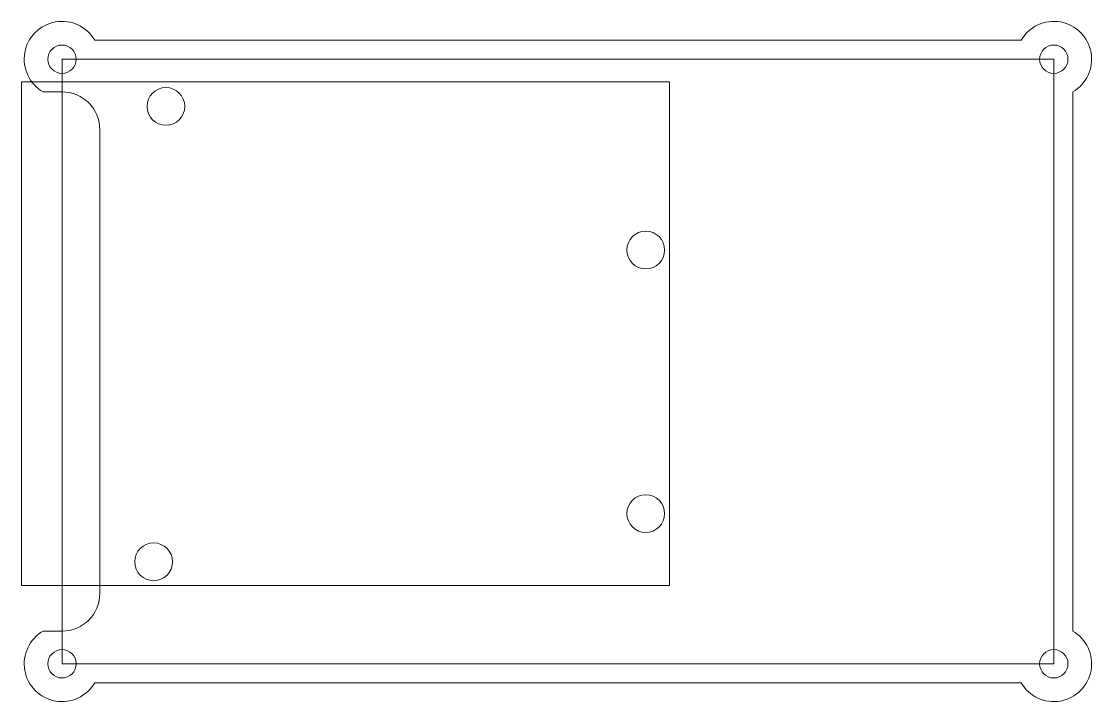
# Model space of a CAD drawing. Header units: millimetres. Extents: x -4 to 109, y -4 to 68.
import ezdxf

# ---------------------------------------------------------------- set-up
doc = ezdxf.new("R2010")
doc.units = ezdxf.units.MM
doc.header["$LTSCALE"] = 10
for name, color, linetype, lineweight in [('Arduino_Guide', 2, 'CONTINUOUS', 0), ('Arduino_MountingHoles', 1, 'CONTINUOUS', 0), ('MountingHoles', 1, 'CONTINUOUS', 0), ('MountingHoles_Guide', 4, 'CONTINUOUS', 0), ('Outer', 1, 'CONTINUOUS', 0)]:
    doc.layers.add(name, color=color, linetype=linetype, lineweight=lineweight)

msp = doc.modelspace()

# ---------------------------------------------------------------- linework, layer by layer
at = {"layer": 'Arduino_Guide', "linetype": 'CONTINUOUS'}
for p, q in [((-4.3, 8.3), (-4.3, 61.6)), ((-4.3, 61.6), (64.3, 61.6)), ((64.3, 61.6), (64.3, 8.3)), ((-4.3, 8.3), (64.3, 8.3))]:
    msp.add_line(p, q, dxfattribs=at)
at = {"layer": 'Arduino_MountingHoles', "linetype": 'CONTINUOUS'}
for centre in [(11, 59), (61.8, 43.8), (61.8, 15.9), (9.7, 10.8)]:
    msp.add_circle(centre, 2, dxfattribs=at)
at = {"layer": 'MountingHoles', "linetype": 'CONTINUOUS'}
for centre in [(0, 64), (105, 64), (0, 0), (105, 0)]:
    msp.add_circle(centre, 1.5, dxfattribs=at)
at = {"layer": 'MountingHoles_Guide', "linetype": 'CONTINUOUS'}
for p, q in [((0, 0), (0, 64)), ((0, 64), (105, 64)), ((105, 0), (105, 64)), ((0, 0), (105, 0))]:
    msp.add_line(p, q, dxfattribs=at)
at = {"layer": 'Outer', "linetype": 'CONTINUOUS'}
for p, q in [((101.54, 66), (3.46, 66)), ((-2, 60.54), (0, 60.54)), ((107, 3.46), (107, 60.54)), ((4, 56.54), (4, 7.46)), ((-2, 3.46), (0, 3.46)), ((3.46, -2), (101.54, -2))]:
    msp.add_line(p, q, dxfattribs=at)
for centre, start, end in [((0, 64), 30, 240), ((105, 64), 300, 150), ((0, 56.54), 0, 90), ((0, 7.46), 270, 0), ((0, 0), 120, 330), ((105, 0), 210, 60)]:
    msp.add_arc(centre, 4, start, end, dxfattribs=at)

doc.saveas('drawing.dxf')
